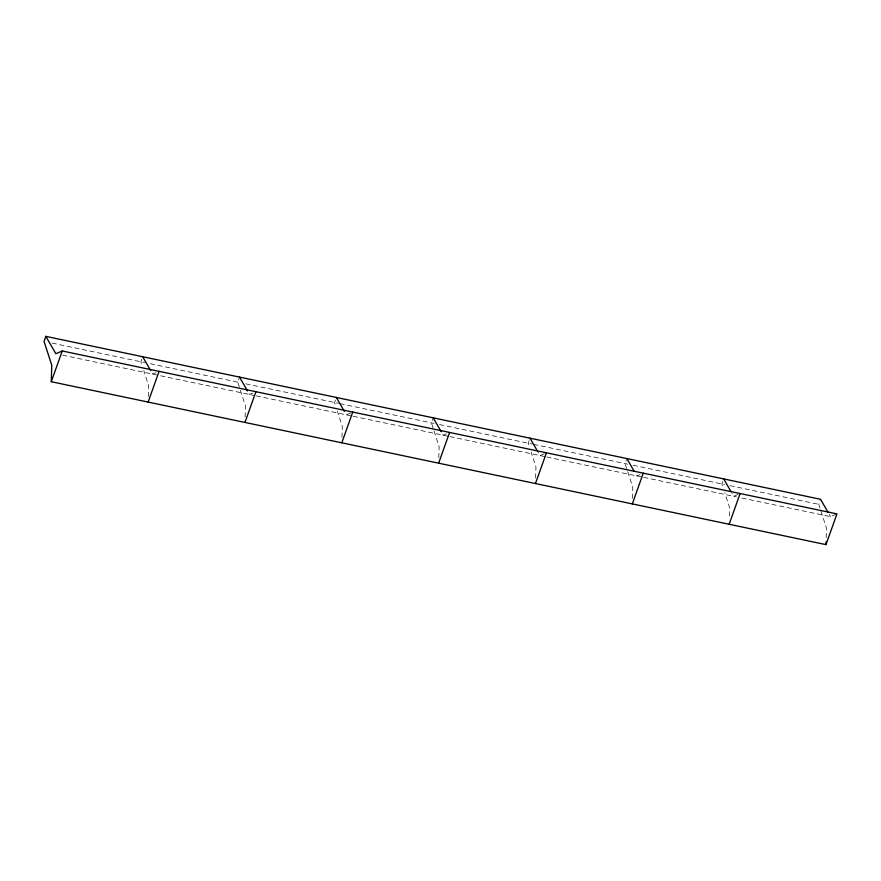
<?xml version="1.0" encoding="UTF-8"?>
<svg xmlns="http://www.w3.org/2000/svg" width="881" height="881" viewBox="0 0 881 881"><rect width="100%" height="100%" fill="white"/><g stroke="black" fill="none" stroke-linecap="round" stroke-linejoin="round"><path stroke-width="0.66" stroke-dasharray="4.41 3.3" d="M148.283 396.571L148.614 385.57L143.735 370.538M245.127 416.933L245.447 405.943L237.727 382.134L239.07 378.356M341.96 437.306L342.28 426.305L337.401 411.273M438.804 457.668L439.123 446.667L431.393 422.858L432.747 419.092M535.637 478.031L535.956 467.029L531.078 451.997M632.47 498.393L632.789 487.402L625.07 463.593L626.413 459.816M729.391 516.013L729.633 507.764L724.755 492.721M826.191 537.751L826.466 528.126L818.746 504.317L820.541 499.285M141.786 359.25L140.883 361.772L142.105 365.527M335.463 399.985L334.56 402.496L335.782 406.251M529.129 440.709L528.237 443.231L529.459 446.986M722.805 481.444L721.902 483.955L723.125 487.711M155.893 372.729L152.699 374.117L151.367 371.793M252.737 393.091L249.532 394.479L248.2 392.166M350.638 413.002L346.376 414.841L345.033 412.528M446.403 433.826L443.209 435.214L441.877 432.89M544.304 453.726L540.042 455.576L538.038 452.096M640.08 474.551L636.886 475.938L635.542 473.626M737.981 494.45L733.719 496.3L731.715 492.831M741.791 497.996L830.552 516.673L835.882 514.361M52.122 343.094L144.924 362.62M150.299 363.743L240.414 382.695M245.788 383.83L338.59 403.344M339.945 403.63L434.091 423.431M439.465 424.554L532.267 444.079M533.611 444.354L627.757 464.155M633.142 465.289L724.6 484.517M729.975 485.651L818.746 504.317M62.584 355.164L254.917 395.613M256.261 395.899L351.75 415.975M353.094 416.261L448.583 436.337M449.938 436.624L545.427 456.71M546.771 456.986L642.26 477.073M643.604 477.348L736.406 496.873M829.219 514.35L830.552 516.673"/><path stroke-width="1.32" d="M45.845 336.366L55.855 353.755L62.254 350.979L836.95 513.898L825.982 544.634L51.285 381.715L51.77 365.208L44.05 341.399L45.845 336.366L820.541 499.285L827.887 512.037M825.982 544.634L826.07 541.881M51.285 381.715L62.254 350.979M148.129 402.077L159.098 371.341M244.962 422.44L255.931 391.704M341.806 442.802L352.763 412.077M438.639 463.175L449.607 432.439M535.472 483.537L546.44 452.801M632.316 503.899L643.273 473.163M729.149 524.261L740.117 493.536M723.697 478.923L731.043 491.664M626.865 458.56L634.21 471.302M530.032 438.198L537.377 450.94M433.188 417.825L441.205 431.734M336.355 397.463L344.372 411.372M239.522 377.101L247.528 390.999M142.678 356.739L150.695 370.637"/></g></svg>
